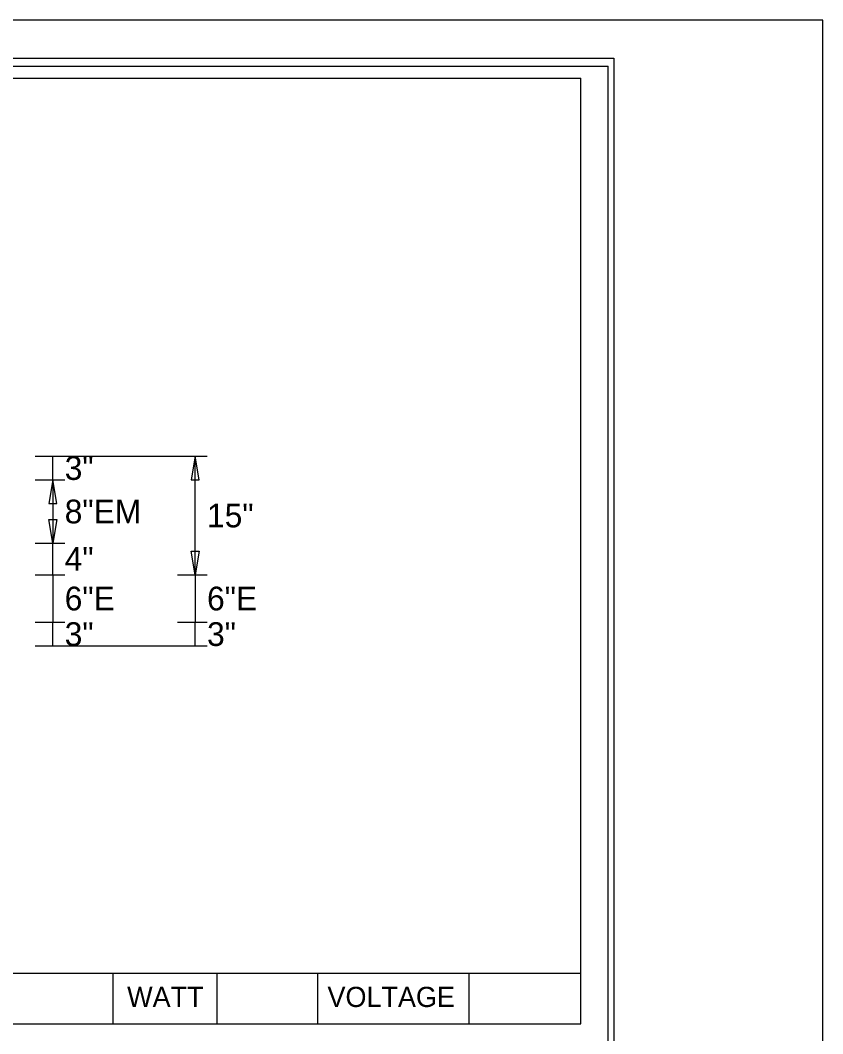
# Model space of a CAD drawing. Extents: x 764 to 1076, y -284 to -242.
# Drawn here: x 821.77 to 830.22, y -252.49 to -241.8 of the extents above; entities that cross this region are included whole.
import ezdxf

# ---------------------------------------------------------------- set-up
doc = ezdxf.new("R2010")
doc.units = 0
for name, color, linetype in [('GSDims', 7, 'Continuous'), ('PlotBorder_dp', 7, 'Continuous'), ('SheetBorder_dp', 7, 'Continuous'), ('SheetLinesMisc2_dp', 7, 'Continuous'), ('TextMinor', 7, 'Continuous')]:
    doc.layers.add(name, color=color, linetype=linetype)

msp = doc.modelspace()

# ---------------------------------------------------------------- linework, layer by layer
at = {"layer": 'GSDims'}
for p, q in [((821.922, -246.399), (822.234, -246.399)), ((821.922, -246.399), (823.422, -246.399)), ((822.109, -246.649), (822.109, -246.399)), ((823.422, -246.399), (823.734, -246.399)), ((823.609, -247.649), (823.609, -246.399)), ((821.922, -246.649), (822.234, -246.649)), ((821.922, -246.649), (822.234, -246.649)), ((822.109, -246.649), (822.109, -247.315)), ((821.922, -247.315), (822.234, -247.315)), ((821.922, -247.315), (822.234, -247.315)), ((822.109, -247.649), (822.109, -247.315)), ((821.922, -247.649), (822.234, -247.649)), ((821.922, -247.649), (822.234, -247.649)), ((822.109, -247.649), (822.109, -248.149)), ((823.422, -247.649), (823.734, -247.649)), ((823.422, -247.649), (823.734, -247.649)), ((823.609, -247.649), (823.609, -248.149)), ((821.922, -248.149), (822.234, -248.149)), ((821.922, -248.149), (822.234, -248.149)), ((822.109, -248.399), (822.109, -248.149)), ((823.422, -248.149), (823.734, -248.149)), ((823.422, -248.149), (823.734, -248.149)), ((823.609, -248.399), (823.609, -248.149)), ((821.922, -248.399), (822.234, -248.399)), ((821.922, -248.399), (823.422, -248.399)), ((823.422, -248.399), (823.734, -248.399))]:
    msp.add_line(p, q, dxfattribs=at)
for points in [[(823.609, -246.399), (823.568, -246.649), (823.651, -246.649)], [(822.109, -246.649), (822.068, -246.899), (822.151, -246.899)], [(822.109, -247.315), (822.068, -247.065), (822.151, -247.065)], [(823.609, -247.649), (823.568, -247.399), (823.651, -247.399)]]:
    msp.add_lwpolyline(points, close=True, dxfattribs=at)
at = {"layer": 'PlotBorder_dp'}
msp.add_line((830.222, -241.805), (764.222, -241.805), dxfattribs=at)
msp.add_lwpolyline([(764.222, -241.805), (764.222, -284.205), (830.222, -284.205), (830.222, -241.805)], dxfattribs=at)
at = {"layer": 'SheetBorder_dp'}
for p, q in [((766.422, -242.205), (828.022, -242.205)), ((828.022, -242.205), (828.022, -283.805))]:
    msp.add_line(p, q, dxfattribs=at)
at = {"layer": 'SheetLinesMisc2_dp'}
for p, q in [((767.785, -242.289), (827.96, -242.289)), ((827.96, -279.748), (827.96, -242.29)), ((807.207, -242.414), (827.673, -242.414)), ((827.673, -252.383), (827.673, -242.414)), ((807.207, -251.849), (827.673, -251.849)), ((822.74, -251.849), (822.74, -252.383)), ((823.838, -251.849), (823.838, -252.383)), ((824.897, -251.849), (824.897, -252.383)), ((826.491, -251.849), (826.491, -252.383)), ((807.207, -252.383), (827.673, -252.383))]:
    msp.add_line(p, q, dxfattribs=at)

# ---------------------------------------------------------------- texts
at = {"layer": 'GSDims'}
for s, p in [('3"', (822.234, -246.649)), ('8"EM', (822.234, -247.107)), ('15"', (823.734, -247.149)), ('4"', (822.234, -247.607)), ('6"E', (822.234, -248.024)), ('6"E', (823.734, -248.024)), ('3"', (822.234, -248.399)), ('3"', (823.734, -248.399))]:
    msp.add_text(s, height=0.25, dxfattribs=at).set_placement(p)
at = {"layer": 'TextMinor'}
for s, p in [('WATT', (822.892, -252.204)), ('VOLTAGE', (825.003, -252.204))]:
    msp.add_text(s, height=0.2126, dxfattribs=at).set_placement(p)

doc.saveas('drawing.dxf')
